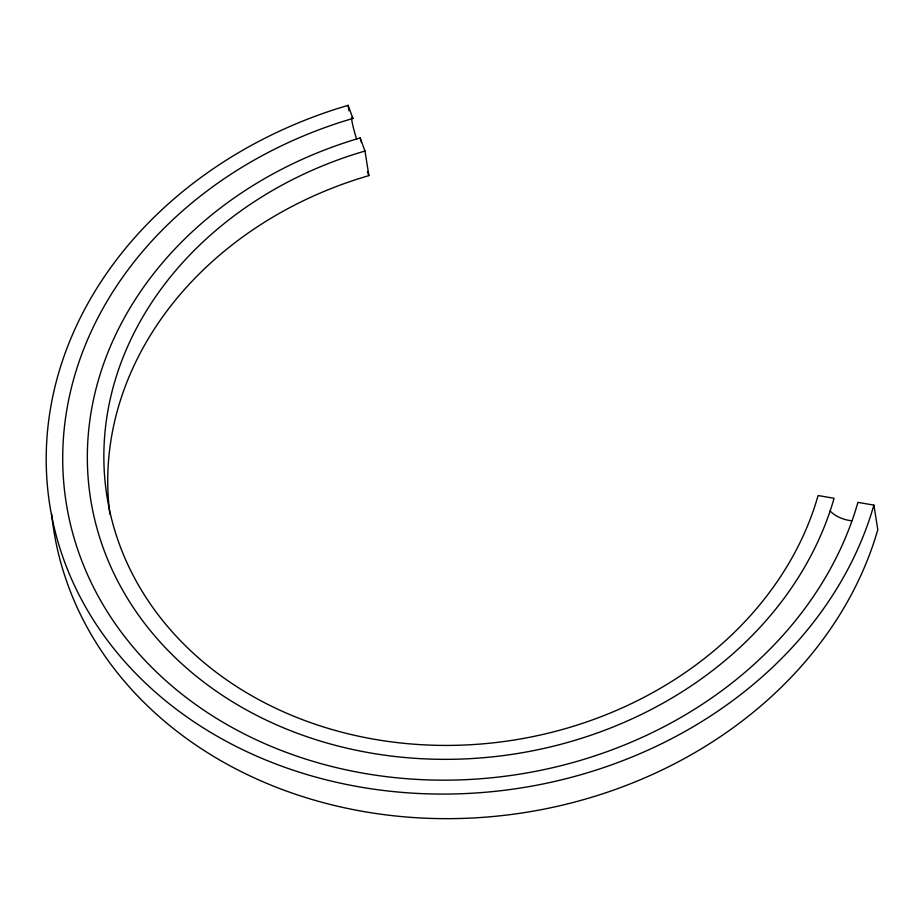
<?xml version="1.0" encoding="UTF-8"?>
<svg xmlns="http://www.w3.org/2000/svg" width="924" height="924" viewBox="0 0 924 924"><rect width="100%" height="100%" fill="white"/><g stroke="black" fill="none" stroke-linecap="round" stroke-linejoin="round"><path stroke-width="1.39" d="M873.908 505.128L871.101 514.356A421.494 352.691 -9 0 1 175.745 708.812A421.494 352.691 -9 0 1 337.422 108.605L348.082 105.348L352.922 118.422L342.481 121.61A404.931 338.842 -9 0 0 187.145 698.232A404.931 338.842 -9 0 0 855.197 511.422L857.946 502.379L873.908 505.128L877.8 529.718L874.993 538.946A421.494 352.691 -9 0 1 431.716 818.433A421.494 352.691 -9 0 1 51.617 513.767M364.98 151.005L355.093 154.031A363.64 304.285 -9 0 0 215.604 671.852A363.64 304.285 -9 0 0 815.522 504.088L818.121 495.53L834.083 498.279A380.203 318.133 -9 0 1 204.192 682.432A380.203 318.133 -9 0 1 360.152 137.942L364.98 151.005L368.872 175.595L358.986 178.609A363.64 304.285 -9 0 0 109.887 514.183M352.922 118.422L352.529 117.81A20.663 1.871 73 0 0 356.595 139.062M367.382 171.564L368.872 175.595M360.152 137.942L360.787 140.136A20.663 1.871 73 0 1 361.469 142.562M348.082 105.348L348.949 110.811M851.685 520.789A20.663 10.487 16.9 0 1 830.156 510.926"/></g></svg>
